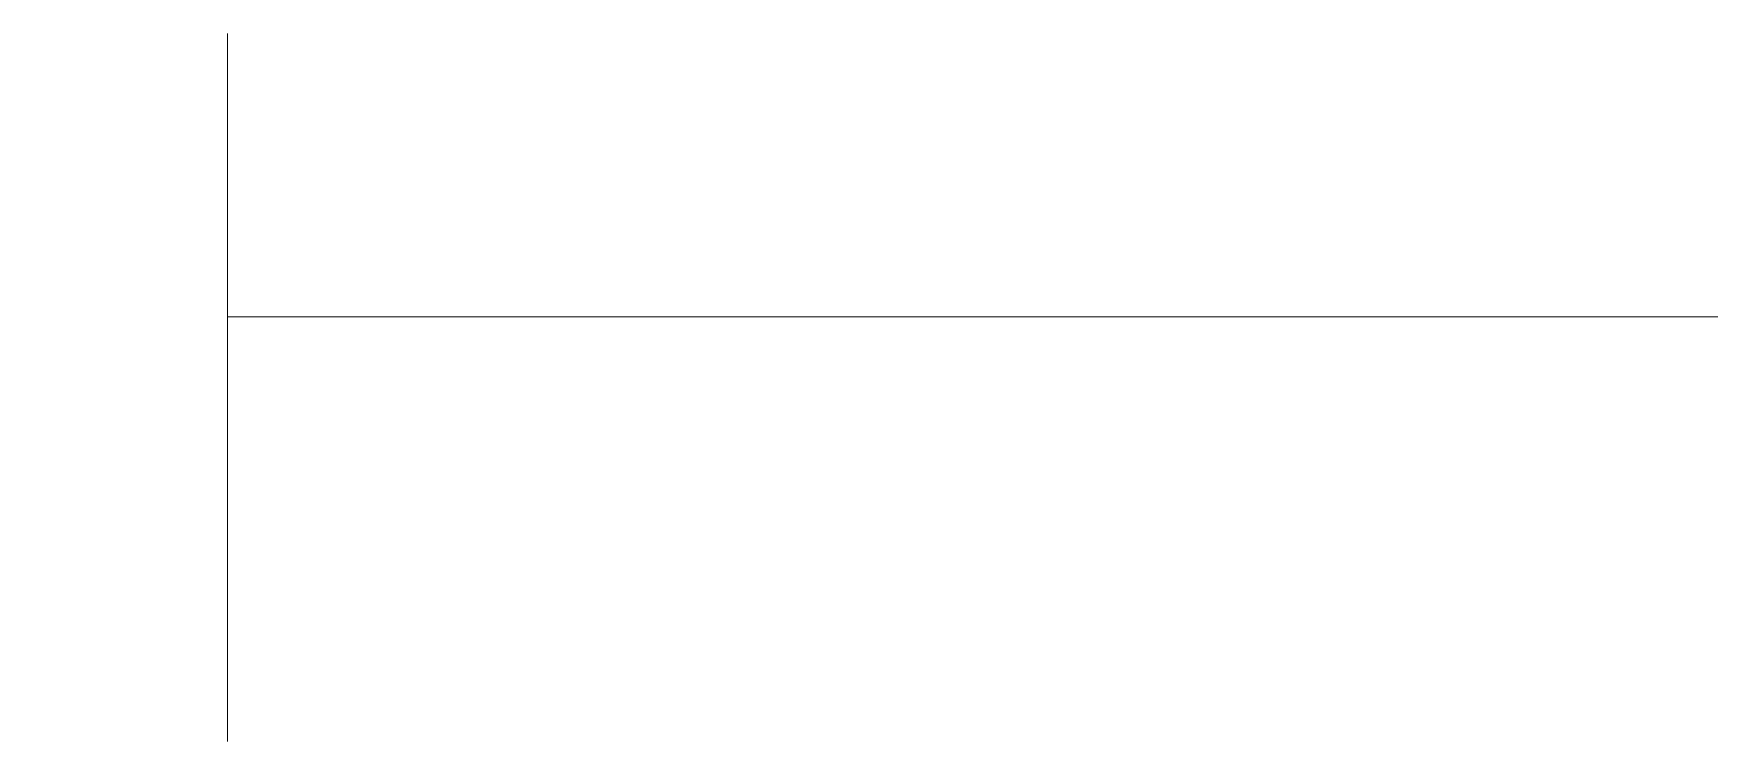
# Model space of a CAD drawing. Header units: metres. Extents: x 0.016 to 0.481, y 0.015 to 0.69.
# Drawn here: x 0.1061 to 0.12977, y 0.21978 to 0.22978 of the extents above; entities that cross this region are included whole.
import ezdxf
from ezdxf.xclip import XClip

# ---------------------------------------------------------------- set-up
doc = ezdxf.new("R2010")
doc.units = ezdxf.units.M
doc.header["$MEASUREMENT"] = 0
doc.header["$XCLIPFRAME"] = 0
doc.linetypes.add('Wipeout_Contour', pattern=[1, 0, -1])
doc.layers.add('Dibujo & Figuras', color=7, linetype='Continuous')
doc.layers.add('Nuevo_Estructura - Carga', color=7, linetype='Continuous')
doc.layers.add('Nuevo_Estructura - Carga_Pluma_Nº__87', color=7, linetype='Continuous', lineweight=20, true_color=0x6a6a6a)
doc.layers.add('Nuevo_Estructura - Carga_Pluma_Nº__89', color=7, linetype='Continuous', lineweight=20, true_color=0x71cebe)

# ---------------------------------------------------------------- blocks, each defined once
blk = doc.blocks.new('Dibujo_1_1', base_point=(0.142926, 0.226781))
at = {"color": 254, "linetype": 'Wipeout_Contour', "lineweight": 0, "ltscale": 2.91291}
blk.add_wipeout([(0.10884, 0.219781), (0.10884, 0.225781), (0.07884, 0.225781), (0.07884, 0.219781)], dxfattribs=at).dxf.layer = 'Nuevo_Estructura - Carga'
at = {"color": 254, "linetype": 'Wipeout_Contour', "lineweight": 0, "ltscale": 2.928662}
blk.add_wipeout([(0.10884, 0.225781), (0.10884, 0.219781), (0.170634, 0.219781), (0.170634, 0.225781)], dxfattribs=at).dxf.layer = 'Nuevo_Estructura - Carga'
at = {"color": 254, "linetype": 'Wipeout_Contour', "lineweight": 0, "ltscale": 7.620239}
blk.add_wipeout([(0.08484, 0.285781), (0.08484, 0.277835), (0.099983, 0.277835), (0.099983, 0.225781), (0.10884, 0.225781), (0.10884, 0.229781), (0.10944, 0.229781), (0.10944, 0.249381), (0.109441, 0.278733), (0.163906, 0.278733), (0.163906, 0.249781), (0.164607, 0.249781), (0.164607, 0.285781)], dxfattribs=at).dxf.layer = 'Nuevo_Estructura - Carga'
at = {"color": 254, "linetype": 'Wipeout_Contour', "lineweight": 0, "ltscale": 2.919033}
blk.add_wipeout([(0.10884, 0.229781), (0.10884, 0.225781), (0.11084, 0.225781), (0.11084, 0.229781)], dxfattribs=at).dxf.layer = 'Nuevo_Estructura - Carga'
at = {"layer": 'Nuevo_Estructura - Carga_Pluma_Nº__87', "color": 251, "linetype": 'Continuous', "lineweight": 20, "ltscale": 1000, "true_color": 0x6a6a6a}
blk.add_line((0.10884, 0.225781), (0.10884, 0.229781), dxfattribs=at)
at = {"layer": 'Nuevo_Estructura - Carga_Pluma_Nº__89', "color": 123, "linetype": 'Continuous', "lineweight": 20, "ltscale": 1000, "true_color": 0x71cebe}
blk.add_line((0.10884, 0.219781), (0.10884, 0.225781), dxfattribs=at)
at = {"color": 254, "linetype": 'Wipeout_Contour', "lineweight": 0, "ltscale": 2.932147}
blk.add_wipeout([(0.11084, 0.229781), (0.11084, 0.225781), (0.170608, 0.225781), (0.170608, 0.229781)], dxfattribs=at).dxf.layer = 'Nuevo_Estructura - Carga'
at = {"layer": 'Nuevo_Estructura - Carga_Pluma_Nº__87', "color": 251, "linetype": 'Continuous', "lineweight": 20, "ltscale": 1000, "true_color": 0x6a6a6a}
for p, q in [((0.11084, 0.225781), (0.10884, 0.225781)), ((0.170608, 0.225781), (0.11084, 0.225781))]:
    blk.add_line(p, q, dxfattribs=at)

msp = doc.modelspace()

# ---------------------------------------------------------------- block references
at = {"layer": 'Dibujo & Figuras', "color": 151, "linetype": 'Continuous', "lineweight": 20, "ltscale": 1000, "true_color": 0x80c2ff}
ref = msp.add_blockref('Dibujo_1_1', (0.142926, 0.226781), dxfattribs=at)
XClip(ref).set_block_clipping_path([(0.0588401842, 0.1517808679), (0.2270111544, 0.3017808684)])

doc.saveas('drawing.dxf')
